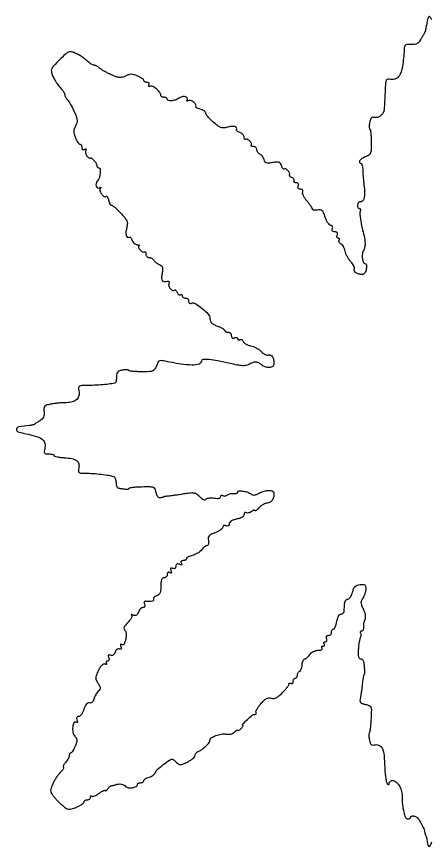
# Model space of a CAD drawing. Extents: x 0 to 389, y 0 to 389.
# Drawn here: x 0.4 to 194.7, y 0.2 to 388.8 of the extents above; entities that cross this region are included whole.
import ezdxf

# ---------------------------------------------------------------- set-up
doc = ezdxf.new("R2010")
doc.units = 0

msp = doc.modelspace()

# ---------------------------------------------------------------- linework, layer by layer
msp.add_lwpolyline([(194.843277, 387.38633, 0.14806), (194.062846, 388.694829, 0.53763), (193.337347, 388.511452, 0.034822), (192.649038, 385.995192, 0.001709), (192.415977, 384.808814, 0.002282), (192.213, 383.730125, 0.001594), (192.049835, 382.824439, 0.023506), (192.008555, 382.503842, -0.092346), (191.922347, 382.18646, -0.004487), (191.43709, 381.202993, -0.007173), (190.830389, 380.04241, -0.005101), (190.118641, 378.75865, -0.029791), (189.018847, 377.065272, -0.096771), (188.036704, 376.164352, -0.111282), (186.868926, 375.76736, -0.04647), (185.196625, 375.74533, 0.02774), (183.688574, 375.781885, 0.103403), (182.770843, 375.559922, 0.165316), (182.255405, 375.059071, 0.105984), (182.038145, 374.24533, -0.017298), (181.379743, 366.455148, -0.072179), (180.158617, 361.919938, -0.158828), (178.255411, 359.759366, -0.197386), (175.627378, 359.378674, 0.082619), (174.296983, 359.486728, 0.271503), (173.604489, 358.998549, 0.090556), (173.26883, 357.661189, 0.006153), (173.060333, 353.729663, -0.001889), (172.94632, 351.166682, -0.001917), (172.813455, 348.617212, -0.001863), (172.68111, 346.400369, -0.007876), (172.575936, 345.07361, -0.122946), (172.005855, 343.459552, -0.103166), (170.713539, 342.178532, -0.104567), (169.033113, 341.532496, -0.129842), (167.372313, 341.698438, 0.257919), (166.902344, 341.628846, 0.095354), (166.441066, 341.112175, 0.063064), (166.050237, 340.219608, 0.035273), (165.795506, 339.060053, 0.017388), (165.664784, 337.886747, 0.02948), (165.647752, 336.898889, 0.030634), (165.723092, 336.169671, 0.366896), (165.923193, 335.999995, -0.374852), (166.154343, 335.798367, -0.008681), (166.339985, 334.243914, -0.014985), (166.478279, 332.313964, -0.009051), (166.532077, 330.021852, -0.00958), (166.481343, 326.344178, -0.086194), (166.154683, 324.77244, -0.160083), (165.377455, 323.839032, -0.055944), (163.782077, 323.073876, 0.062533), (162.185772, 322.28233, 0.100698), (161.116633, 321.212004, 0.271888), (161.074005, 320.411225, 0.28027), (161.75, 320, -0.300312), (162.046072, 319.804545, -0.038322), (162.303771, 319.045313, -0.034628), (162.496296, 317.995558, -0.021737), (162.581986, 316.75, 0.010315), (162.653907, 315.182525, 0.004522), (162.810793, 313.109172, 0.004473), (163.016955, 310.910959, 0.005971), (163.245774, 308.919523, -0.028943), (163.455633, 305.859348, -0.069184), (163.166679, 303.606198, -0.13146), (162.440292, 302.358222, -0.274466), (161.388197, 302.093477, 0.187486), (161.024591, 302.063798, 0.102976), (160.665931, 301.786964, 0.07732), (160.365917, 301.301876, 0.052374), (160.176676, 300.678887, 0.058983), (160.130075, 300.036567, 0.09), (160.254398, 299.493173, 0.12002), (160.524458, 299.132967, 0.173862), (160.895291, 299, -0.169868), (161.244041, 298.877997, -0.150323), (161.461946, 298.559034, -0.106659), (161.504993, 298.073412, -0.06065), (161.361181, 297.498838, 0.11289), (161.225249, 296.545147, 0.012742), (161.463824, 294.35967, 0.014923), (161.897455, 291.740319, 0.011606), (162.519526, 288.920324, -0.009365), (163.373296, 285.130805, -0.037361), (163.677466, 282.770841, -0.061235), (163.559088, 281.053559, -0.075205), (163.021753, 279.540645, 0.092746), (162.424513, 277.653034, 0.064905), (162.442761, 275.416357, 0.075451), (162.981056, 273.601936, 0.290744), (163.928716, 273, -0.300887), (164.199057, 272.821121, -0.069101), (164.349052, 272.265625, -0.049558), (164.370623, 271.458289, -0.029149), (164.244751, 270.5, -0.047558), (163.965633, 269.543499, -0.059982), (163.524875, 268.734375, -0.072244), (162.998585, 268.1838, -0.167467), (162.46521, 268, -0.055179), (160.754555, 268.189361, -0.090101), (159.414207, 268.75638, -0.133158), (158.684516, 269.578157, -0.209946), (158.640461, 270.50544, 0.147416), (158.689408, 271.168518, 0.05356), (158.384206, 272.071152, 0.04731), (157.814895, 273.04813, 0.040829), (157.046069, 273.953931, -0.045004), (156.19597, 274.97257, -0.028285), (155.386234, 276.296399, -0.028301), (154.73198, 277.701371, -0.045488), (154.356536, 278.967322, 0.040579), (154.026963, 280.119913, 0.042829), (153.519949, 281.182432, 0.046848), (152.922612, 282.011303, 0.122178), (152.324404, 282.429009, -0.075314), (151.816706, 282.717511, -0.104478), (151.482346, 283.11812, -0.124173), (151.372697, 283.565756, -0.137536), (151.495635, 283.992937, 0.078758), (151.656766, 284.377924, 0.156703), (151.633337, 284.704175, 0.184987), (151.432415, 284.920542, 0.114636), (151.090402, 285, -0.172457), (150.747127, 285.122029, -0.149855), (150.53372, 285.440625, -0.105471), (150.493584, 285.925826, -0.059765), (150.638374, 286.5, 0.079931), (150.77324, 287.142564, 0.175918), (150.626575, 287.615168, 0.164142), (150.200058, 287.904611, 0.067816), (149.5, 288, -0.067816), (148.799942, 288.095389, -0.164142), (148.373425, 288.384832, -0.175918), (148.22676, 288.857436, -0.079931), (148.361626, 289.5, 0.073071), (148.49411, 290.090995, 0.133066), (148.401368, 290.573394, 0.16043), (148.097279, 290.885329, 0.120575), (147.628675, 291, -0.203708), (147.040848, 291.249858, -0.044067), (146.332158, 292.128228, -0.039256), (145.633691, 293.370096, -0.028781), (145.052549, 294.840776, 0.019888), (144.272572, 296.922142, 0.10699), (143.582205, 297.90679, 0.166946), (142.706631, 298.292874, 0.068443), (141.392489, 298.224199, -0.033392), (140.475511, 298.111654, -0.056231), (139.702435, 298.15575, -0.080799), (139.177134, 298.336012, -0.276105), (138.998779, 298.633423, 0.131851), (138.865626, 299.126799, 0.015217), (138.254294, 300.110124, 0.017478), (137.435612, 301.252996, 0.013428), (136.466079, 302.443594, -0.029454), (135.53385, 303.666381, -0.036729), (134.825484, 304.906264, -0.03997), (134.407833, 305.996821, -0.164523), (134.435915, 306.693594, 0.112419), (134.508347, 307.198411, 0.152879), (134.336696, 307.622257, 0.137447), (133.934934, 307.902702, 0.084255), (133.361626, 308, -0.08099), (132.741208, 308.101158, -0.166396), (132.354907, 308.396673, -0.163069), (132.226101, 308.871848, -0.077108), (132.361626, 309.5, 0.076235), (132.49706, 310.122482, 0.158198), (132.374574, 310.598721, 0.166538), (132.002536, 310.896641, 0.086507), (131.409598, 311, -0.059351), (130.864391, 311.064946, -0.12717), (130.493232, 311.262969, -0.191289), (130.351856, 311.55587, -0.1576), (130.435239, 311.895215, 0.167719), (130.522492, 312.283155, 0.120855), (130.368432, 312.703042, 0.092131), (129.985664, 313.093118, 0.061252), (129.430874, 313.388152, -0.050881), (128.868279, 313.672575, -0.080023), (128.465454, 314.032681, -0.111445), (128.279823, 314.407678, -0.198069), (128.331657, 314.742937, 0.271671), (128.343085, 315.562928, 0.067884), (127.496966, 316.670965, 0.0722), (126.420912, 317.470341, 0.331438), (125.697862, 317.364528, -0.346585), (125.448937, 317.334983, -0.095792), (125.137601, 317.619328, -0.055238), (124.807315, 318.183924, -0.027912), (124.514132, 318.955475, 0.065727), (124.007603, 320.03534, 0.167661), (123.338176, 320.564285, 0.110237), (122.288244, 320.687566, 0.020688), (120.361326, 320.408007, -0.019765), (118.436797, 320.125169, -0.110802), (117.409139, 320.243155, -0.17689), (116.778125, 320.758853, -0.070036), (116.339959, 321.807997, 0.051357), (116.030749, 322.633481, 0.045335), (115.548994, 323.416366, 0.047893), (114.977428, 324.044909, 0.092946), (114.401458, 324.39944, -0.086254), (113.865702, 324.719489, -0.066321), (113.411678, 325.229099, -0.065964), (113.104772, 325.842995, -0.083155), (113, 326.468615, 0.108028), (112.872278, 327.05287, 0.099636), (112.510417, 327.550156, 0.095596), (111.969618, 327.883592, 0.090722), (111.333333, 328, -0.034729), (110.733833, 328.04169, -0.095499), (110.334426, 328.178176, -0.230392), (110.197725, 328.378758, -0.236976), (110.273222, 328.606556, 0.312244), (110.413587, 329.377503, 0.080409), (109.675387, 330.490394, 0.076648), (108.597888, 331.346935, 0.272197), (107.75, 331.336023, -0.194989), (107.466277, 331.290456, -0.181711), (107.220313, 331.453511, -0.107171), (107.053809, 331.834138, -0.04975), (107, 332.373595, 0.119571), (106.850066, 332.9916, 0.070437), (106.408235, 333.614878, 0.063937), (105.755697, 334.14884, 0.062772), (104.985479, 334.504609, -0.04406), (104.251683, 334.810877, -0.074633), (103.715695, 335.203686, -0.111228), (103.453093, 335.615359, -0.228834), (103.49171, 335.986586, 0.323358), (103.436753, 336.749438, 0.169622), (102.577581, 337.261353, 0.077824), (100.887825, 337.339075, 0.041431), (98.828034, 336.938265, -0.064224), (97.298978, 336.712285, -0.097602), (95.980576, 336.946929, -0.06958), (94.552838, 337.744901, -0.019622), (92.578034, 339.367588, -0.016132), (91.207789, 340.668196, -0.021285), (90.051047, 341.943616, -0.019317), (89.193829, 343.05857, -0.155439), (89, 343.666995, 0.18693), (88.816028, 344.141888, 0.059132), (88.230963, 344.648319, 0.049676), (87.384096, 345.106666, 0.037744), (86.382001, 345.44026, -0.024349), (85.41752, 345.732905, -0.049224), (84.700589, 346.071869, -0.086114), (84.321183, 346.399183, -0.385727), (84.334382, 346.667715, 0.347021), (84.43768, 347.543848, 0.088488), (83.419701, 348.687803, 0.076324), (81.956988, 349.515096, 0.233076), (80.853162, 349.409249, -0.029514), (80.41229, 349.171503, -0.257693), (80.198295, 349.186262, -0.360516), (80.144589, 349.356557, -0.041786), (80.339748, 349.740707, 0.27433), (80.356879, 350.68769, 0.215044), (79.510399, 351.304563, 0.112994), (77.929152, 351.27466, 0.089387), (76.364802, 350.57185, -0.065786), (74.712214, 349.734131, -0.065694), (72.897958, 349.353915, -0.09004), (71.499886, 349.500142, -0.333329), (71, 350.166667, 0.17482), (70.885312, 350.484659, 0.093122), (70.559375, 350.755208, 0.073362), (70.073861, 350.93831, 0.053595), (69.5, 351, -0.054512), (68.926172, 351.062747, -0.074185), (68.440625, 351.248803, -0.093784), (68.114815, 351.523815, -0.172358), (68, 351.84699, 0.161579), (67.546056, 353.215025, 0.050293), (66.065074, 354.832808, 0.04995), (64.33794, 356.089963, 0.21777), (63.110804, 356.21375, -0.046251), (62.575706, 356.08514, -0.229734), (62.289153, 356.17636, -0.285294), (62.221699, 356.434972, -0.06331), (62.419821, 356.870268, 0.1067), (62.577907, 357.315782, 0.197378), (62.480271, 357.680803, 0.161998), (62.12876, 357.920502, 0.069431), (61.559017, 358, -0.054406), (60.962608, 358.065089, -0.074091), (60.457961, 358.258112, -0.09371), (60.119317, 358.54341, -0.172639), (60, 358.87868, 0.209576), (59.817239, 359.295554, 0.03306), (59.104004, 359.870381, 0.03193), (58.117995, 360.472768, 0.022975), (56.9498, 361.020793, 0.02763), (55.277647, 361.607507, 0.072428), (54.020646, 361.781575, 0.080661), (52.8475, 361.582644, 0.040635), (51.467147, 360.982417, -0.051711), (49.996269, 360.381127, -0.09342), (48.705468, 360.253652, -0.066373), (47.174982, 360.596563, -0.01609), (44.767346, 361.572592, -0.011966), (43.036725, 362.389984, -0.012345), (41.365363, 363.281197, -0.012144), (39.957342, 364.123006, -0.050422), (39.178571, 364.732289, 0.033818), (38.599129, 365.217425, 0.03241), (37.951562, 365.62761, 0.034109), (37.332891, 365.912579, 0.091115), (36.857143, 366, -0.088469), (36.37683, 366.085656, -0.032078), (35.741444, 366.367188, -0.030606), (35.070424, 366.771624, -0.031868), (34.463275, 367.25, 0.011115), (32.614372, 368.835356, 0.024567), (31.121008, 369.941333, 0.026739), (29.607736, 370.837902, 0.015822), (27.717193, 371.750574, 0.0567), (25.967119, 372.301228, 0.153783), (24.689474, 372.15544, 0.082491), (23.26519, 371.215356, 0.009347), (20.473684, 368.526316, 0.009347), (17.784644, 365.73481, 0.082491), (16.84456, 364.310526, 0.153783), (16.698772, 363.032881, 0.0567), (17.249426, 361.282807, 0.015822), (18.162098, 359.392264, 0.026739), (19.058667, 357.878992, 0.024567), (20.164644, 356.385628, 0.011115), (21.75, 354.536725, -0.031868), (22.228376, 353.929576, -0.030606), (22.632812, 353.258556, -0.032078), (22.914344, 352.62317, -0.088469), (23, 352.142857, 0.091115), (23.087421, 351.667109, 0.034109), (23.37239, 351.048437, 0.03241), (23.782575, 350.400871, 0.033818), (24.267711, 349.821429, -0.050422), (24.876994, 349.042658, -0.012144), (25.718803, 347.634637, -0.012345), (26.610016, 345.963275, -0.011966), (27.427408, 344.232654, -0.01609), (28.403437, 341.825018, -0.066373), (28.746348, 340.294532, -0.09342), (28.618873, 339.003731, -0.051711), (28.017583, 337.532853, 0.040635), (27.417356, 336.1525, 0.080661), (27.218425, 334.979354, 0.072428), (27.392493, 333.722353, 0.02763), (27.979207, 332.0502, 0.022975), (28.527232, 330.882005, 0.03193), (29.129619, 329.895996, 0.03306), (29.704446, 329.182761, 0.209576), (30.12132, 329, -0.172639), (30.45659, 328.880683, -0.09371), (30.741888, 328.542039, -0.074091), (30.934911, 328.037392, -0.054406), (31, 327.440983, 0.067586), (31.079462, 326.855811, 0.171774), (31.32166, 326.509395, 0.201622), (31.696822, 326.424516, 0.094824), (32.169939, 326.605028, -0.051671), (32.640628, 326.832584, -0.305534), (32.892672, 326.769305, -0.241496), (32.967797, 326.484433, -0.037601), (32.795238, 325.908781, 0.101175), (32.689125, 325.270511, 0.065337), (32.814404, 324.529172, 0.061882), (33.140359, 323.80221, 0.068689), (33.625299, 323.20531, 0.022421), (34.153607, 322.754397, 0.051608), (34.596182, 322.477808, 0.11555), (34.881058, 322.412498, 0.412833), (35, 322.532002, -0.463664), (35.12529, 322.638064, -0.092574), (35.440625, 322.522793, -0.043417), (35.923569, 322.176657, -0.019192), (36.5, 321.642857, -0.032161), (37.074034, 320.989814, -0.032192), (37.559375, 320.26875, -0.03396), (37.89773, 319.586132, -0.098387), (38, 319.071429, 0.083766), (38.069035, 318.662253, 0.092985), (38.267884, 318.314732, 0.100531), (38.564098, 318.082338, 0.116741), (38.911944, 318, -0.389299), (39.543293, 317.420626, -0.049794), (39.515753, 315.410683, -0.047375), (39.049182, 313.198747, -0.121298), (38.207953, 311.807953, 0.148449), (37.622055, 310.711234, 0.130295), (37.704351, 309.411275, 0.192211), (38.364192, 308.631281, 0.266675), (39.259293, 308.660252, -0.041786), (39.643443, 308.855411, -0.360516), (39.813738, 308.801705, -0.257693), (39.828497, 308.58771, -0.029514), (39.590751, 308.146838, 0.233076), (39.484904, 307.043012, 0.076324), (40.312197, 305.580299, 0.088488), (41.456152, 304.56232, 0.347021), (42.332285, 304.665618, -0.39025), (42.601495, 304.67673, -0.083595), (42.931565, 304.285731, -0.048227), (43.274296, 303.553778, -0.023914), (43.571429, 302.571429, 0.021788), (43.865046, 301.585606, 0.043398), (44.196695, 300.842528, 0.07129), (44.511975, 300.426822, 0.412513), (44.760878, 300.427545, -0.365918), (45.130881, 300.458635, -0.016084), (46.238557, 299.616741, -0.020783), (47.573923, 298.436932, -0.012544), (49.060099, 296.936187, -0.015344), (51.068759, 294.66781, -0.068302), (52.008106, 293.16175, -0.10628), (52.295957, 291.808021, -0.068309), (52.073237, 290.212072, 0.040823), (51.665439, 288.130551, 0.077439), (51.738191, 286.428102, 0.169913), (52.248716, 285.564491, 0.324156), (53.013414, 285.50829, -0.228834), (53.384641, 285.546907, -0.111228), (53.796314, 285.284305, -0.074633), (54.189123, 284.748317, -0.04406), (54.495391, 284.014521, 0.06718), (54.859352, 283.2444, 0.065694), (55.416744, 282.591765, 0.071132), (56.074884, 282.150416, 0.112647), (56.734054, 282, -0.036284), (57.307653, 281.958321, -0.101193), (57.685369, 281.821824, -0.237946), (57.809665, 281.621406, -0.221866), (57.726778, 281.393444, 0.312244), (57.586413, 280.622497, 0.080409), (58.324613, 279.509606, 0.076648), (59.402112, 278.653065, 0.272197), (60.25, 278.663977, -0.206399), (60.533605, 278.703164, -0.178019), (60.779688, 278.526694, -0.102117), (60.946324, 278.124511, -0.047353), (61, 277.559017, 0.091896), (61.110317, 276.963861, 0.095977), (61.426029, 276.457961, 0.099433), (61.896964, 276.119411, 0.106671), (62.45031, 276, -0.079221), (63.064325, 275.9021, -0.054083), (63.7095, 275.61066, -0.053386), (64.286931, 275.181621, -0.070675), (64.70031, 274.674589, 0.062624), (65.140084, 274.117171, 0.032594), (65.811263, 273.537254, 0.031817), (66.588818, 273.023588, 0.041808), (67.35931, 272.664028, -0.084117), (68.265094, 272.144332, -0.151421), (68.731226, 271.435191, -0.095457), (68.830318, 270.344531, -0.021432), (68.563997, 268.489439, 0.032993), (68.305595, 266.337102, 0.18211), (68.652021, 265.243398, 0.223812), (69.577754, 264.780806, 0.050947), (71.372681, 264.922473, -0.174626), (71.661509, 264.874321, -0.187392), (71.842906, 264.654243, -0.117292), (71.875693, 264.271004, -0.054613), (71.74798, 263.78563, 0.183457), (71.743959, 262.646368, 0.086591), (72.501381, 261.359857, 0.105193), (73.538435, 260.561075, 0.318155), (74.369906, 260.703239, -0.245395), (74.642856, 260.788906, -0.135588), (74.966232, 260.634013, -0.080518), (75.298392, 260.234725, -0.04172), (75.581246, 259.648872, 0.058024), (75.887837, 259.063294, 0.088757), (76.287969, 258.654993, 0.118962), (76.714419, 258.483851, 0.176398), (77.104785, 258.564761, -0.095482), (77.446288, 258.694547, -0.17347), (77.737031, 258.644424, -0.172183), (77.931465, 258.420729, -0.093902), (78, 258.059017, 0.140337), (78.115626, 257.655173, 0.099915), (78.440625, 257.311086, 0.085131), (78.926682, 257.079345, 0.06887), (79.5, 257, -0.096899), (80.072505, 256.887999, -0.097416), (80.559375, 256.568594, -0.098432), (80.885371, 256.091819, -0.10122), (81, 255.531385, 0.094571), (81.099636, 255.009314, 0.139083), (81.381909, 254.640727, 0.145705), (81.804669, 254.4857, 0.107539), (82.300115, 254.561671, -0.23049), (84.249786, 254.392288, -0.039239), (87.375585, 252.169399, -0.040359), (90.153434, 249.436311, -0.175822), (90.963556, 247.314728, 0.094891), (91.189164, 246.234489, 0.100975), (91.795842, 245.340771, 0.075431), (92.864486, 244.57369, 0.031267), (94.5, 243.86384, -0.018895), (95.840856, 243.320867, -0.027614), (96.971875, 242.735259, -0.026408), (97.808181, 242.180403, -0.237366), (98, 241.799112, 0.181234), (98.114313, 241.494097, 0.09129), (98.440625, 241.234739, 0.071236), (98.926055, 241.059046, 0.051303), (99.5, 241, -0.106303), (100.072312, 240.876932, -0.099375), (100.559375, 240.527947, -0.096079), (100.885883, 240.006471, -0.09222), (101, 239.393011, 0.077669), (101.099775, 238.754575, 0.166102), (101.393809, 238.359038, 0.166138), (101.868337, 238.226134, 0.07771), (102.5, 238.361626, -0.059765), (103.074174, 238.506416, -0.105471), (103.559375, 238.46628, -0.149855), (103.877971, 238.252873, -0.172457), (104, 237.909598, 0.114636), (104.079458, 237.567585, 0.184987), (104.295825, 237.366663, 0.156703), (104.622076, 237.343234, 0.078758), (105.007063, 237.504365, -0.137536), (105.434244, 237.627303, -0.124173), (105.88188, 237.517654, -0.104478), (106.282489, 237.183294, -0.075314), (106.570991, 236.675596, 0.122178), (106.988697, 236.077388, 0.046848), (107.817568, 235.480051, 0.042829), (108.880087, 234.973037, 0.040579), (110.032678, 234.643464, -0.045488), (111.298629, 234.26802, -0.028301), (112.703601, 233.613766, -0.028285), (114.02743, 232.80403, -0.045004), (115.046069, 231.953931, 0.040829), (115.95187, 231.185105, 0.04731), (116.928848, 230.615794, 0.05356), (117.831482, 230.310592, 0.147416), (118.49456, 230.359539, -0.214234), (119.458284, 230.305823, -0.141554), (120.275698, 229.530453, -0.08785), (120.822312, 228.057274, -0.045042), (121, 226.088812, -0.247647), (120.396234, 224.944569, -0.136236), (118.858364, 224.419632, -0.101267), (116.874046, 224.706779, -0.103384), (115.178571, 225.75, 0.084336), (113.873446, 226.622633, 0.101274), (112.434417, 226.943248, 0.090152), (110.855433, 226.684447, 0.054045), (109.139181, 225.854847, -0.100037), (107.884961, 225.384422, -0.054302), (106.233973, 225.30027, -0.034192), (103.913388, 225.594056, -0.010041), (100.40275, 226.358375, 0.010095), (94.669433, 227.605962, 0.027227), (90.542934, 228.185932, 0.035229), (87.773856, 228.226816, 0.377136), (87.034654, 227.5, -0.31121), (85.884027, 226.065369, -0.074045), (82.685758, 225.602993, -0.039603), (77.359992, 226.048247, -0.011326), (69.208273, 227.575668, 0.061735), (68.016624, 227.676679, 0.146053), (67.181746, 227.391828, 0.119762), (66.537263, 226.647378, 0.034947), (65.935509, 225.244845, -0.054454), (65.164598, 223.625143, -0.160782), (64.232967, 222.842144, -0.087139), (62.666557, 222.514402, -0.009555), (58.978382, 222.46532, -0.009053), (56.686979, 222.520117, -0.014984), (54.757433, 222.65925, -0.00868), (53.203165, 222.845569, -0.374162), (53.001147, 223.076807, 0.359104), (52.835359, 223.277063, 0.034007), (52.155806, 223.360226, 0.031366), (51.2274, 223.35194, 0.018525), (50.125, 223.231654, 0.038527), (48.680733, 222.904525, 0.121722), (47.836904, 222.3964, 0.139911), (47.393229, 221.600446, 0.057689), (47.25, 220.36318, -0.014869), (47.221278, 219.397541, -0.019522), (47.134538, 218.519868, -0.017343), (47.010618, 217.807503, -0.145638), (46.856938, 217.523604, -0.156842), (45.862315, 217.013041, -0.011198), (42.745495, 216.571569, -0.014991), (38.950557, 216.23548, -0.011025), (34.730948, 216.082231, 0.006322), (31.01171, 215.982168, 0.105566), (29.821969, 215.678509, 0.286194), (29.397969, 214.991675, 0.060443), (29.581937, 213.52956, -0.117771), (29.60724, 211.318447, -0.146495), (28.60103, 209.536094, -0.122212), (26.603237, 208.385006, -0.069157), (23.821429, 207.988994, 0.013961), (22.281201, 207.940871, 0.00742), (20.378113, 207.799795, 0.007379), (18.43588, 207.597871, 0.011368), (16.763638, 207.360365, 0.020245), (14.588291, 206.909643, 0.139525), (13.652055, 206.371041, 0.177195), (13.255768, 205.485402, 0.037295), (13.263638, 203.761618, -0.042511), (13.255298, 202.335814, -0.078542), (12.972019, 201.215106, -0.089877), (12.392167, 200.33701, -0.072563), (11.5, 199.640247, 0.007354), (10.697636, 199.16703, 0.008268), (9.940625, 198.688073, 0.00768), (9.310414, 198.260602, 0.043534), (9, 198, -0.107185), (8.681993, 197.79534, -0.023504), (8.059375, 197.595012, -0.023439), (7.30233, 197.427771, -0.020629), (6.5, 197.323447, 0.019182), (1.519618, 196.690517, 0.324828), (0.422881, 195.57716, 0.37422), (1.196219, 194.361157, 0.021127), (5.875922, 193.186501, -0.026983), (10.17173, 192.054596, -0.1007), (12.594908, 190.691812, -0.165462), (13.645161, 188.898542, -0.112411), (13.592615, 186.512986, 0.029977), (13.329579, 185.11491, 0.195029), (13.509384, 184.436803, 0.201935), (14.105779, 184.08907, 0.032351), (15.480948, 184, -0.028183), (16.446168, 183.945552, -0.044182), (17.260189, 183.779687, -0.055013), (17.830773, 183.538967, -0.271631), (18.000546, 183.25, 0.328864), (18.22777, 182.942364, 0.021153), (19.372153, 182.641756, 0.024301), (20.879667, 182.389207, 0.015043), (22.669079, 182.232575, -0.032694), (26.315973, 181.783246, -0.108419), (28.526121, 180.838503, -0.176823), (29.540258, 179.35876, -0.124817), (29.545234, 177.324203, 0.04826), (29.34649, 176.004374, 0.25157), (29.649253, 175.361088, 0.143967), (30.504429, 175.046963, 0.014009), (32.730948, 174.962232, -0.016034), (36.095026, 174.820571, -0.009889), (40.038954, 174.449039, -0.008918), (43.698218, 173.964908, -0.042412), (45.75, 173.475511, -0.151039), (46.229109, 173.134386, -0.062767), (46.632812, 172.440418, -0.05425), (46.907469, 171.530383, -0.046213), (47, 170.531385, 0.047206), (47.092196, 169.557023, 0.06466), (47.367188, 168.721119, 0.081878), (47.772177, 168.142104, 0.186084), (48.25, 167.923489, -0.013071), (48.852066, 167.87081, -0.005727), (49.646875, 167.771045, -0.005663), (50.488546, 167.645864, -0.007543), (51.25, 167.511973, 0.034965), (51.921175, 167.431559, 0.058308), (52.488318, 167.469696, 0.083745), (52.873871, 167.610751, 0.266215), (53.008103, 167.838484, -0.360231), (53.235728, 168.106672, -0.010878), (54.787676, 168.347183, -0.016883), (56.739083, 168.53949, -0.010269), (59.054845, 168.641287, -0.007946), (62.888035, 168.670038, -0.093554), (64.344606, 168.382417, -0.194401), (65.128921, 167.628661, -0.056022), (65.650986, 165.99507, 0.038435), (65.996142, 164.768128, 0.094723), (66.475143, 163.968928, 0.13559), (67.095034, 163.569463, 0.124328), (67.854243, 163.527272, 0.008655), (68.485156, 163.661206, 0.013969), (69.016559, 163.799404, 0.007669), (69.446629, 163.931357, 0.325229), (69.5, 164.00473, -0.362894), (69.558102, 164.074242, -0.003701), (70.234375, 164.190979, -0.009642), (71.041466, 164.308214, -0.005853), (72, 164.417243, 0.007552), (73.282601, 164.56755, 0.002434), (75.178951, 164.828271, 0.002427), (77.285937, 165.138854, 0.002719), (79.311322, 165.458741, -0.015778), (82.075135, 165.821563, -0.075848), (83.655884, 165.738608, -0.106983), (84.866459, 165.202363, -0.047693), (86.17795, 164.039368, 0.030259), (87.163206, 163.102418, 0.084014), (87.98401, 162.619133, 0.136435), (88.673499, 162.554611, 0.153057), (89.262461, 162.862461, -0.123264), (89.85627, 163.218495, -0.044361), (90.827749, 163.421655, -0.040698), (91.977694, 163.463232, -0.038064), (93.145833, 163.320833, 0.02785), (94.38223, 163.144442, 0.074549), (95.267884, 163.200133, 0.133281), (95.797328, 163.473498, 0.210314), (96, 163.934017, -0.099312), (96.080574, 164.335678, -0.176357), (96.306618, 164.580729, -0.16905), (96.64536, 164.62904, -0.090321), (97.043805, 164.472927, 0.10509), (97.532832, 164.297646, 0.068301), (98.135312, 164.298634, 0.064217), (98.754689, 164.46758, 0.069235), (99.293805, 164.785485, -0.070037), (99.883192, 165.131766, -0.041775), (100.659743, 165.378678, -0.040974), (101.491431, 165.497956, -0.055286), (102.25, 165.460059, 0.050446), (102.919894, 165.420106, 0.078507), (103.485938, 165.533628, 0.108632), (103.86274, 165.775699, 0.198378), (104, 166.108041, -0.406231), (104.554349, 166.677751, -0.04501), (106.551006, 166.552535, -0.043964), (108.781905, 166.005505, -0.09135), (110.339628, 165.133097, 0.118392), (111.006178, 164.805311, 0.08367), (111.842609, 164.759765, 0.064179), (112.844395, 165.005698, 0.034154), (114.002942, 165.54716, -0.052322), (116.417554, 166.570691, -0.072987), (118.733717, 166.922321, -0.111388), (120.378601, 166.559821, -0.290811), (121, 165.581787, -0.056975), (120.787724, 163.72495, -0.090845), (120.1543, 162.262964, -0.113386), (119.167844, 161.334826, -0.133062), (117.931966, 161, 0.089465), (117.076228, 160.845648, 0.038828), (116.023596, 160.35711, 0.036811), (114.956048, 159.648905, 0.040384), (114.038955, 158.811439, -0.017395), (113.255383, 158.026944, -0.039277), (112.598943, 157.504, -0.082165), (112.16744, 157.305993, -0.49453), (112, 157.433883, 0.30019), (111.869859, 157.631115, 0.169282), (111.572243, 157.651649, 0.075217), (111.10339, 157.444154, 0.031491), (110.543805, 157.036355, -0.05732), (109.909241, 156.622232, -0.06058), (109.208749, 156.372327, -0.067771), (108.550789, 156.315382, -0.126816), (108.043805, 156.472927, 0.125936), (107.647014, 156.596984, 0.188823), (107.306618, 156.483883, 0.14812), (107.077209, 156.135752, 0.072264), (107, 155.60433, -0.172816), (106.760507, 154.932113, -0.082998), (106.063504, 154.31996, -0.060152), (104.958341, 153.806541, -0.032335), (103.5, 153.434022, 0.032549), (102.052524, 153.063618, 0.059003), (100.94476, 152.55092, 0.080648), (100.240352, 151.942661, 0.176182), (100, 151.28172, -0.090505), (99.895117, 150.707033, -0.166398), (99.595491, 150.344596, -0.154832), (99.118491, 150.226355, -0.075687), (98.5, 150.361626, 0.072653), (97.916102, 150.493029, 0.127843), (97.432294, 150.40599, 0.157594), (97.116957, 150.115199, 0.129023), (97, 149.669504, -0.196412), (96.765322, 149.095137, -0.043769), (95.943244, 148.392044, -0.039142), (94.779959, 147.691863, -0.029157), (93.402534, 147.100916, 0.022621), (91.490236, 146.309914, 0.107909), (90.556435, 145.59645, 0.157948), (90.190546, 144.706516, 0.066511), (90.263862, 143.400028, -0.040156), (90.368275, 142.442489, -0.076429), (90.27251, 141.675497, -0.116672), (89.997583, 141.182922, -0.210382), (89.582087, 141, 0.12343), (89.046347, 140.865701, 0.040977), (88.360904, 140.423308, 0.037877), (87.652159, 139.788054, 0.03496), (87.026519, 139.036793, -0.063642), (86.281581, 138.239775, -0.035885), (85.202983, 137.469255, -0.0352), (83.983733, 136.837293, -0.047942), (82.80576, 136.457338, 0.029445), (81.731255, 136.154079, 0.041812), (80.824192, 135.751702, 0.048544), (80.185313, 135.316392, 0.222484), (80, 134.920545, -0.165672), (79.880359, 134.569378, -0.095462), (79.542039, 134.27041, -0.076439), (79.037289, 134.06834, -0.057116), (78.440983, 134, 0.067586), (77.855811, 133.920538, 0.171774), (77.509395, 133.67834, 0.201622), (77.424516, 133.303178, 0.094824), (77.605028, 132.830061, -0.059284), (77.829264, 132.347692, -0.357523), (77.736436, 132.108364, -0.196415), (77.386586, 132.063986, -0.026179), (76.664045, 132.298676, 0.058109), (75.928134, 132.486836, 0.163199), (75.412714, 132.388078, 0.187047), (75.104601, 132.013326, 0.079742), (75, 131.361626, -0.081634), (74.899866, 130.7524, -0.159291), (74.608307, 130.362225, -0.161717), (74.14621, 130.223087, -0.084756), (73.550928, 130.342084, 0.05241), (72.915906, 130.512158, 0.271938), (72.59133, 130.384742, 0.223532), (72.504854, 130.008388, 0.038126), (72.720866, 129.285028, -0.027956), (72.942997, 128.592796, -0.205021), (72.892231, 128.25649, -0.348283), (72.650687, 128.169345, -0.057447), (72.169939, 128.394972, 0.094824), (71.696822, 128.575484, 0.201622), (71.32166, 128.490605, 0.171774), (71.079462, 128.144189, 0.067586), (71, 127.559017, -0.095165), (70.885705, 126.963945, -0.09695), (70.559375, 126.457961, -0.098802), (70.072373, 126.119235, -0.103052), (69.5, 126, 0.174931), (68.817013, 125.753506, 0.129133), (68.345356, 125.094565, 0.070353), (68.07722, 123.917168, 0.020864), (68, 122.067388, -0.023397), (67.906504, 120.070443, -0.080538), (67.581289, 118.819262, -0.121019), (66.965393, 118.018927, -0.091934), (65.985479, 117.495391, 0.048846), (65.255962, 117.182695, 0.081387), (64.731201, 116.771225, 0.11865), (64.487054, 116.331877, 0.209118), (64.544496, 115.928004, -0.282269), (64.546395, 115.361247, -0.189196), (64.015416, 114.957635, -0.076768), (62.828125, 114.811167, -0.027067), (61.114225, 114.956534, 0.093652), (60.572669, 114.930506, 0.208253), (60.249411, 114.687092, 0.165), (60.163014, 114.232189, 0.056822), (60.33284, 113.575016, -0.065271), (60.489863, 112.922206, -0.14451), (60.398362, 112.423174, -0.173968), (60.069481, 112.11188, -0.103731), (59.536003, 112, 0.128943), (58.951242, 111.846649, 0.069033), (58.353178, 111.391256, 0.061424), (57.83289, 110.720137, 0.057424), (57.477046, 109.927679, -0.054806), (57.087127, 109.047063, -0.120649), (56.579874, 108.520237, -0.143026), (55.948051, 108.338511, -0.090835), (55.190139, 108.480531, 0.019381), (54.601073, 108.680756, 0.084618), (54.236903, 108.72469, 0.424018), (54.146091, 108.621139, 0.177651), (54.232862, 108.433805, -0.177485), (54.398901, 108.075634, -0.085159), (54.354192, 107.563815, -0.067778), (54.112755, 106.980423, -0.05036), (53.702381, 106.415656, 0.006663), (51.581277, 103.976089, 0.062528), (50.823672, 102.813315, 0.175458), (50.737938, 102.001285, 0.136643), (51.177374, 101.222626, -0.199084), (51.799825, 99.71849, -0.053437), (51.516735, 97.093618, -0.065995), (50.73611, 94.928285, -0.436584), (49.748689, 94.655319, 0.078212), (49.332829, 94.829901, 0.350655), (49.109443, 94.726597, 0.179112), (49.070947, 94.373703, 0.030159), (49.279134, 93.714972, -0.038619), (49.488626, 93.010913, -0.204668), (49.413656, 92.624748, -0.278183), (49.110264, 92.484636, -0.064188), (48.539414, 92.623249, 0.139434), (47.957498, 92.675368, 0.114408), (47.384384, 92.422463, 0.09279), (46.889851, 91.883398, 0.062571), (46.53915, 91.12335, -0.060212), (46.17536, 90.325095, -0.104236), (45.677397, 89.796547, -0.127087), (45.083053, 89.576462, -0.117595), (44.437468, 89.66237, 0.051177), (43.794771, 89.836195, 0.270673), (43.467545, 89.710479, 0.225982), (43.379464, 89.335679, 0.038202), (43.595648, 88.611341, -0.060241), (43.753884, 87.981325, -0.113832), (43.701371, 87.462909, -0.158586), (43.45062, 87.127661, -0.154731), (43.047972, 87, 0.094268), (42.649901, 86.924277, 0.172486), (42.403948, 86.709615, 0.173173), (42.349279, 86.388578, 0.095111), (42.492921, 86.011454, -0.096066), (42.620227, 85.675309, -0.302929), (42.527185, 85.465723, -0.187701), (42.232065, 85.407852, -0.047275), (41.751628, 85.541815, 0.206786), (41.074717, 85.513763, 0.083982), (40.306404, 84.968944, 0.057307), (39.496436, 83.950615, 0.028123), (38.699343, 82.495706, 0.016906), (37.773465, 80.372194, 0.08787), (37.517891, 79.124634, 0.114316), (37.741495, 78.026458, 0.0379), (38.540861, 76.577982, -0.023168), (39.333121, 75.237243, -0.113543), (39.55895, 74.392634, -0.152872), (39.359628, 73.667491, -0.05349), (38.673139, 72.815997, 0.042691), (38.080932, 72.112999, 0.022583), (37.46567, 71.152214, 0.022306), (36.920939, 70.105412, 0.031981), (36.54159, 69.131039, -0.052148), (36.157132, 68.250173, -0.088137), (35.644916, 67.631517, -0.11688), (35.06273, 67.335259, -0.152266), (34.469299, 67.373407, 0.200652), (33.819419, 67.354141, 0.110669), (33.174254, 66.867619, 0.068094), (32.553785, 65.895872, 0.028383), (31.982089, 64.445729, -0.034104), (31.44458, 63.126693, -0.044497), (30.770322, 62.012183, -0.051393), (30.066867, 61.235096, -0.185173), (29.453833, 61, 0.10534), (28.913153, 60.884811, 0.183594), (28.59248, 60.5657, 0.142324), (28.517884, 60.043712, 0.056461), (28.701324, 59.335955, -0.029365), (28.91493, 58.663789, -0.161376), (28.888296, 58.289366, -0.354713), (28.674995, 58.173377, -0.092738), (28.284288, 58.3243, 0.428315), (27.259659, 58.056356, 0.104108), (26.684561, 56.185303, 0.068357), (26.80251, 53.610144, 0.138176), (27.690953, 51.802811, -0.051197), (28.44373, 50.76861, -0.123286), (28.704974, 49.865401, -0.09243), (28.543576, 48.783695, -0.02107), (27.863083, 47.052811, -0.019341), (27.290401, 45.883421, -0.027526), (26.686681, 44.896763, -0.026487), (26.125873, 44.169844, -0.218565), (25.755889, 44, 0.182284), (25.467358, 43.891195, 0.090976), (25.222042, 43.580357, 0.07089), (25.055836, 43.118055, 0.050941), (25, 42.571429, -0.085369), (24.886038, 41.908831, -0.036937), (24.524405, 41.086905, -0.035168), (24.000524, 40.248772, -0.039133), (23.380952, 39.52381, 0.035304), (22.804687, 38.859867, 0.053603), (22.414003, 38.203855, 0.070017), (22.248801, 37.650714, 0.238319), (22.362765, 37.303902, -0.258564), (22.461873, 36.958401, -0.070417), (22.250526, 36.409098, -0.05261), (21.793066, 35.758764, -0.033224), (21.136916, 35.101521, 0.046664), (20.314713, 34.232511, 0.017861), (19.334776, 32.884962, 0.017504), (18.368495, 31.336933, 0.020569), (17.567135, 29.804732, 0.013696), (16.556402, 27.500477, 0.097269), (16.324628, 26.308482, 0.130659), (16.600924, 25.277043, 0.032276), (17.578434, 23.804732, 0.02128), (18.44515, 22.761386, 0.010745), (19.619868, 21.518548, 0.010651), (20.890418, 20.284617, 0.015574), (22.064409, 19.258411, 0.02431), (23.790458, 17.977114, 0.119105), (24.922266, 17.560287, 0.109353), (26.167758, 17.687849, 0.018971), (28.398005, 18.521831, 0.02179), (29.777616, 19.170232, 0.030566), (30.941914, 19.874551, 0.031009), (31.788834, 20.541606, 0.213573), (32, 21.01342, -0.150086), (32.11554, 21.389664, -0.098597), (32.440625, 21.710192, -0.081773), (32.926511, 21.92636, -0.063941), (33.5, 22, 0.076226), (34.073075, 22.087877, 0.089419), (34.559375, 22.342708, 0.100747), (34.884466, 22.721743, 0.127718), (35, 23.166667, -0.055084), (35.044602, 23.570298, -0.165803), (35.187154, 23.803471, -0.256296), (35.395141, 23.843828, -0.119379), (35.637122, 23.696212, 0.257779), (36.0598, 23.574291, 0.039297), (36.928059, 23.845068, 0.035719), (37.994, 24.362958, 0.02378), (39.137122, 25.097639, -0.01815), (40.237216, 25.822291, -0.036298), (41.163528, 26.297049, -0.056069), (41.807687, 26.488597, -0.461376), (42.015313, 26.318094, 0.286893), (42.115868, 26.163773, 0.268811), (42.304665, 26.18094, 0.074533), (42.612168, 26.475958, 0.023406), (42.978838, 27, -0.041023), (43.418245, 27.583175, -0.039269), (43.952978, 28.096094, -0.041895), (44.498694, 28.471316, -0.099975), (44.963525, 28.625, 0.014789), (45.415169, 28.693073, 0.010584), (45.915848, 28.794742, 0.010701), (46.389111, 28.912016, 0.022468), (46.75, 29.027314, -0.056404), (48.159605, 29.374471, -0.070697), (49.504378, 29.357831, -0.080031), (50.654597, 28.985252, -0.107249), (51.5, 28.292248, 0.194001), (52.684823, 27.618422, 0.070777), (54.650958, 27.633094, 0.076094), (56.413743, 28.179692, 0.287074), (57, 29.116631, -0.166062), (57.115096, 29.45362, -0.095369), (57.440625, 29.74051, -0.076307), (57.926261, 29.934428, -0.056959), (58.5, 30, 0.063559), (59.073502, 30.073198, 0.081496), (59.559375, 30.288153, 0.098464), (59.884473, 30.606849, 0.150892), (60, 30.980948, -0.19525), (60.170509, 31.400944, -0.056003), (60.723849, 31.855417, -0.047276), (61.520825, 32.271587, -0.035227), (62.464165, 32.580362, 0.05221), (63.446827, 32.939317, 0.048114), (64.363155, 33.502013, 0.051405), (65.083029, 34.172081, 0.100897), (65.468494, 34.849414, -0.134347), (66.338168, 36.167122, -0.015407), (69.106749, 38.449917, -0.014663), (72.013507, 40.566557, -0.151152), (73.414547, 41, -0.150238), (73.665001, 40.923007, -0.015483), (74.171312, 40.555818, -0.018183), (74.757819, 40.06702, -0.013564), (75.369252, 39.487891, 0.061768), (76.338625, 38.732415, 0.144785), (77.21983, 38.506404, 0.088125), (78.358243, 38.751788, 0.014219), (80.44068, 39.673103, 0.028692), (81.803338, 40.42167, 0.036949), (82.95445, 41.267275, 0.040361), (83.769302, 42.086561, 0.177326), (84, 42.716597, -0.10909), (84.124221, 43.279169, -0.066349), (84.491623, 43.855985, -0.061634), (85.03372, 44.359014, -0.064719), (85.673609, 44.704994, 0.068202), (87.277238, 45.586485, 0.03187), (89.090041, 47.121193, 0.028193), (90.615766, 48.764891, 0.174701), (91, 49.83102, -0.254087), (91.61836, 50.96929, -0.050715), (93.749002, 52.062778, -0.050378), (96.308872, 52.777178, -0.090336), (98.484306, 52.758249, 0.050932), (99.644617, 52.656921, 0.053161), (100.784305, 52.795371, 0.057016), (101.790928, 53.152606, 0.082806), (102.556452, 53.699309, -0.019947), (103.111234, 54.211507, -0.045633), (103.575958, 54.539376, -0.100289), (103.877365, 54.640366, -0.450835), (104, 54.532002, 0.415127), (104.120278, 54.412099, 0.112585), (104.410998, 54.479355, 0.050998), (104.861473, 54.757703, 0.022311), (105.399141, 55.210573, 0.02439), (105.910833, 55.730503, 0.039046), (106.287839, 56.225824, 0.046407), (106.501282, 56.636018, 0.294935), (106.459747, 56.856061, -0.401041), (106.461624, 57.568438, -0.014564), (108.579981, 59.648299, -0.018112), (110.828365, 61.584306, -0.170284), (112.013562, 62, 0.087009), (112.394104, 62.066726, 0.165874), (112.633638, 62.258816, 0.178968), (112.695277, 62.545287, 0.103195), (112.573498, 62.881077, -0.237047), (112.526568, 63.412556, -0.032142), (113.019095, 64.454177, -0.031383), (113.812112, 65.694948, -0.02158), (114.85509, 66.999054, -0.02365), (116.31979, 68.524632, -0.067798), (117.510314, 69.380095, -0.098962), (118.602989, 69.706643, -0.100449), (119.731065, 69.585357, 0.10153), (120.864037, 69.465996, 0.087056), (122.021266, 69.787609, 0.061431), (123.315194, 70.612342, 0.023813), (124.890457, 72.044303, 0.014619), (126.081308, 73.306902, 0.01927), (127.086572, 74.528908, 0.016992), (127.8358, 75.587591, 0.146508), (128, 76.13594, -0.12082), (128.079543, 76.460314, -0.187321), (128.29375, 76.647996, -0.151938), (128.617534, 76.663412, -0.075036), (129, 76.5, 0.139169), (129.379648, 76.392057, 0.191142), (129.70625, 76.521475, 0.138808), (129.926733, 76.889346, 0.066118), (130, 77.440983, -0.062283), (130.074545, 78.037096, -0.080552), (130.29375, 78.542039, -0.097988), (130.618621, 78.879982, -0.153634), (131, 79, 0.140362), (131.381338, 79.109202, 0.099913), (131.70625, 79.416146, 0.085122), (131.925077, 79.8752, 0.068857), (132, 80.416667, -0.065059), (132.074025, 80.983169, -0.063976), (132.291218, 81.515104, -0.069538), (132.612278, 81.93371, -0.113815), (132.991379, 82.166667, 0.173158), (133.388645, 82.479643, 0.046124), (133.758142, 83.209896, 0.041077), (134.049835, 84.172832, 0.032453), (134.209487, 85.25, -0.035667), (134.372483, 86.303054, -0.051844), (134.675509, 87.192188, -0.065339), (135.061791, 87.804835, -0.223029), (135.477561, 88, 0.137419), (135.963472, 88.136117, 0.042918), (136.579911, 88.5875, 0.039226), (137.213152, 89.234616, 0.034489), (137.767927, 90, -0.075259), (138.443672, 90.7886, -0.05695), (139.386882, 91.431536, -0.055869), (140.472078, 91.856074, -0.065414), (141.567491, 92, 0.035826), (142.525353, 92.06872, 0.083765), (143.207259, 92.28744, 0.165397), (143.522326, 92.615333, 0.253), (143.5, 93, -0.088621), (143.348919, 93.381806, -0.167455), (143.391936, 93.70625, -0.177706), (143.621649, 93.922582, -0.101261), (144, 94, 0.101261), (144.378351, 94.077418, 0.177706), (144.608064, 94.29375, 0.167455), (144.651081, 94.618194, 0.088621), (144.5, 95, -0.093667), (144.353415, 95.381563, -0.171987), (144.406028, 95.70625, -0.173661), (144.65063, 95.923227, -0.095723), (145.047972, 96, 0.148627), (145.444764, 96.120613, 0.152575), (145.70238, 96.440625, 0.116977), (145.771857, 96.926317, 0.069008), (145.638374, 97.5, -0.075244), (145.503306, 98.114961, -0.151899), (145.617923, 98.592642, -0.166113), (145.972145, 98.893789, -0.094119), (146.531385, 99, 0.10122), (147.091819, 99.114629, 0.098432), (147.568594, 99.440625, 0.097416), (147.887999, 99.927495, 0.096899), (148, 100.5, -0.057319), (148.065987, 101.073726, -0.07661), (148.261058, 101.559375, -0.095581), (148.549692, 101.884869, -0.165169), (148.888709, 102, 0.256887), (149.273273, 102.211538, 0.037322), (149.709237, 103.028125, 0.034546), (150.117868, 104.159097, 0.023055), (150.434022, 105.5, -0.033911), (150.791353, 106.880731, -0.052204), (151.3001, 108.003772, -0.066497), (151.887401, 108.756663, -0.19635), (152.483164, 109, 0.123665), (153.018126, 109.134367, 0.097705), (153.48104, 109.514062, 0.088011), (153.801013, 110.081455, 0.077634), (153.924708, 110.75, -0.012397), (154.066089, 113.425771, -0.05954), (154.363628, 114.92028, -0.130529), (154.871905, 115.704523, -0.186146), (155.638075, 116, 0.193527), (156.19767, 116.225021, 0.055958), (156.805235, 116.954688, 0.047307), (157.363211, 118.005848, 0.035408), (157.779197, 119.25, -0.036482), (158.32507, 120.871047, -0.095872), (159.003531, 121.88675, -0.110518), (159.947478, 122.492573, -0.058428), (161.307789, 122.816422, -0.032159), (162.747831, 122.892383, -0.161708), (163.499948, 122.632885, -0.186377), (163.887313, 122.000217, -0.045248), (164, 120.757552, -0.047954), (163.899278, 119.709767, -0.030551), (163.592795, 118.523116, -0.030585), (163.14492, 117.385253, -0.048848), (162.61377, 116.486477, 0.051603), (161.946444, 115.342968, 0.113724), (161.747949, 114.357007, 0.084478), (161.978036, 113.200378, 0.020015), (162.755639, 111.386242, -0.032643), (163.333631, 109.937909, -0.042591), (163.657811, 108.549092, -0.04869), (163.715658, 107.316068, -0.089612), (163.488181, 106.340894, 0.036939), (163.199199, 105.50829, 0.025096), (162.98993, 104.5267, 0.025346), (162.883214, 103.553208, 0.045436), (162.909171, 102.75, -0.062087), (162.908569, 102.080728, -0.088355), (162.732555, 101.514062, -0.112518), (162.414104, 101.13714, -0.162712), (162.003841, 101, 0.100795), (161.623968, 100.922636, 0.177391), (161.393064, 100.70625, 0.167836), (161.349277, 100.381787, 0.08902), (161.5, 100, -0.08524), (161.686747, 99.537161, -0.059558), (161.739939, 98.975729, -0.058488), (161.658834, 98.405796, -0.073978), (161.448935, 97.917375, 0.082443), (161.172499, 97.243072, 0.013504), (160.894708, 95.855168, 0.014546), (160.657306, 94.187982, 0.012374), (160.501789, 92.417375, 0.016046), (160.436681, 90.302164, 0.061297), (160.599226, 88.995487, 0.125232), (160.989741, 88.272716, 0.209555), (161.611871, 88, -0.139092), (162.151115, 87.847031, -0.092837), (162.628956, 87.4125, -0.079772), (162.973333, 86.764492, -0.066813), (163.125, 86, 0.004745), (163.186753, 85.14271, 0.003795), (163.269054, 84.220313, 0.003837), (163.358245, 83.3679, 0.009704), (163.439866, 82.75, -0.040065), (163.478402, 82.205487, -0.029638), (163.436944, 81.602887, -0.030236), (163.328632, 81.034799, -0.057415), (163.1633, 80.600252, 0.065838), (162.963343, 80.046938, 0.010375), (162.739152, 78.909107, 0.011366), (162.532047, 77.548555, 0.00971), (162.374382, 76.106636, -0.007835), (162.208924, 74.539072, -0.005674), (161.977497, 72.798424, -0.005733), (161.71991, 71.149849, -0.012436), (161.476136, 69.891347, 0.038527), (161.271396, 68.429898, 0.176448), (161.510135, 67.621401, 0.156783), (162.23407, 67.100924, 0.028734), (163.849229, 66.680154, -0.046621), (165.623716, 66.149524, -0.20519), (166.376889, 65.391657, -0.100883), (166.626343, 63.992575, -0.007377), (166.471626, 60.067145, -0.00673), (166.31157, 57.703267, -0.009264), (166.099886, 55.584798, -0.006416), (165.868361, 53.826885, -0.102808), (165.664555, 53.266256, 0.115067), (165.509128, 52.804133, 0.024898), (165.470505, 51.956516, 0.024726), (165.524718, 50.947795, 0.02144), (165.678863, 49.899585, 0.039306), (166.039971, 48.581771, 0.148833), (166.545672, 47.904718, 0.159757), (167.319536, 47.650894, 0.047281), (168.576712, 47.769914, -0.179617), (170.483154, 47.449407, -0.167851), (171.784539, 45.954164, -0.073083), (172.550681, 42.791692, -0.014993), (172.906428, 37.041644, 0.012908), (173.054952, 34.466901, 0.017249), (173.330345, 32.142545, 0.014518), (173.677133, 30.25248, 0.143742), (174.05728, 29.55, 0.048115), (174.458677, 29.216623, 0.217369), (174.751517, 29.1667, 0.267181), (174.940005, 29.353682, 0.06691), (175, 29.8, -0.111313), (175.103192, 30.257782, -0.100054), (175.395097, 30.6475, -0.094643), (175.831461, 30.908926, -0.087985), (176.345012, 31, -0.164616), (178.017903, 30.433892, -0.084048), (179.547827, 28.79323, -0.073039), (180.633232, 26.469414, -0.072107), (181.011006, 23.921259, 0.022049), (181.210224, 19.713285, 0.036025), (181.791035, 16.190817, 0.041312), (182.621225, 13.668859, 0.301194), (183.630842, 13, 0.064377), (184.154293, 13.067677, 0.082086), (184.59781, 13.266249, 0.098742), (184.894525, 13.560725, 0.149177), (185, 13.90638, -0.235042), (185.151843, 14.211549, -0.110297), (185.563448, 14.399167, -0.073276), (186.183258, 14.43745, -0.04282), (186.918121, 14.311161, -0.152964), (188.188759, 13.515678, -0.03806), (189.654776, 11.512514, -0.03867), (190.917067, 9.078378, -0.055301), (191.613429, 6.75, 0.01722), (191.683974, 6.426268, 0.012734), (191.78332, 6.073438, 0.012903), (191.89439, 5.744598, 0.028035), (192, 5.5, -0.042922), (192.281575, 4.790616, -0.019179), (192.533894, 3.817534, -0.017696), (192.738711, 2.691789, -0.015362), (192.875, 1.5, 0.148019), (193.339421, 0.327193, 0.5081), (194.024653, 0.354869, 0.078243), (194.944485, 2.339278, 0.018552)], format="xyb")

doc.saveas('drawing.dxf')
